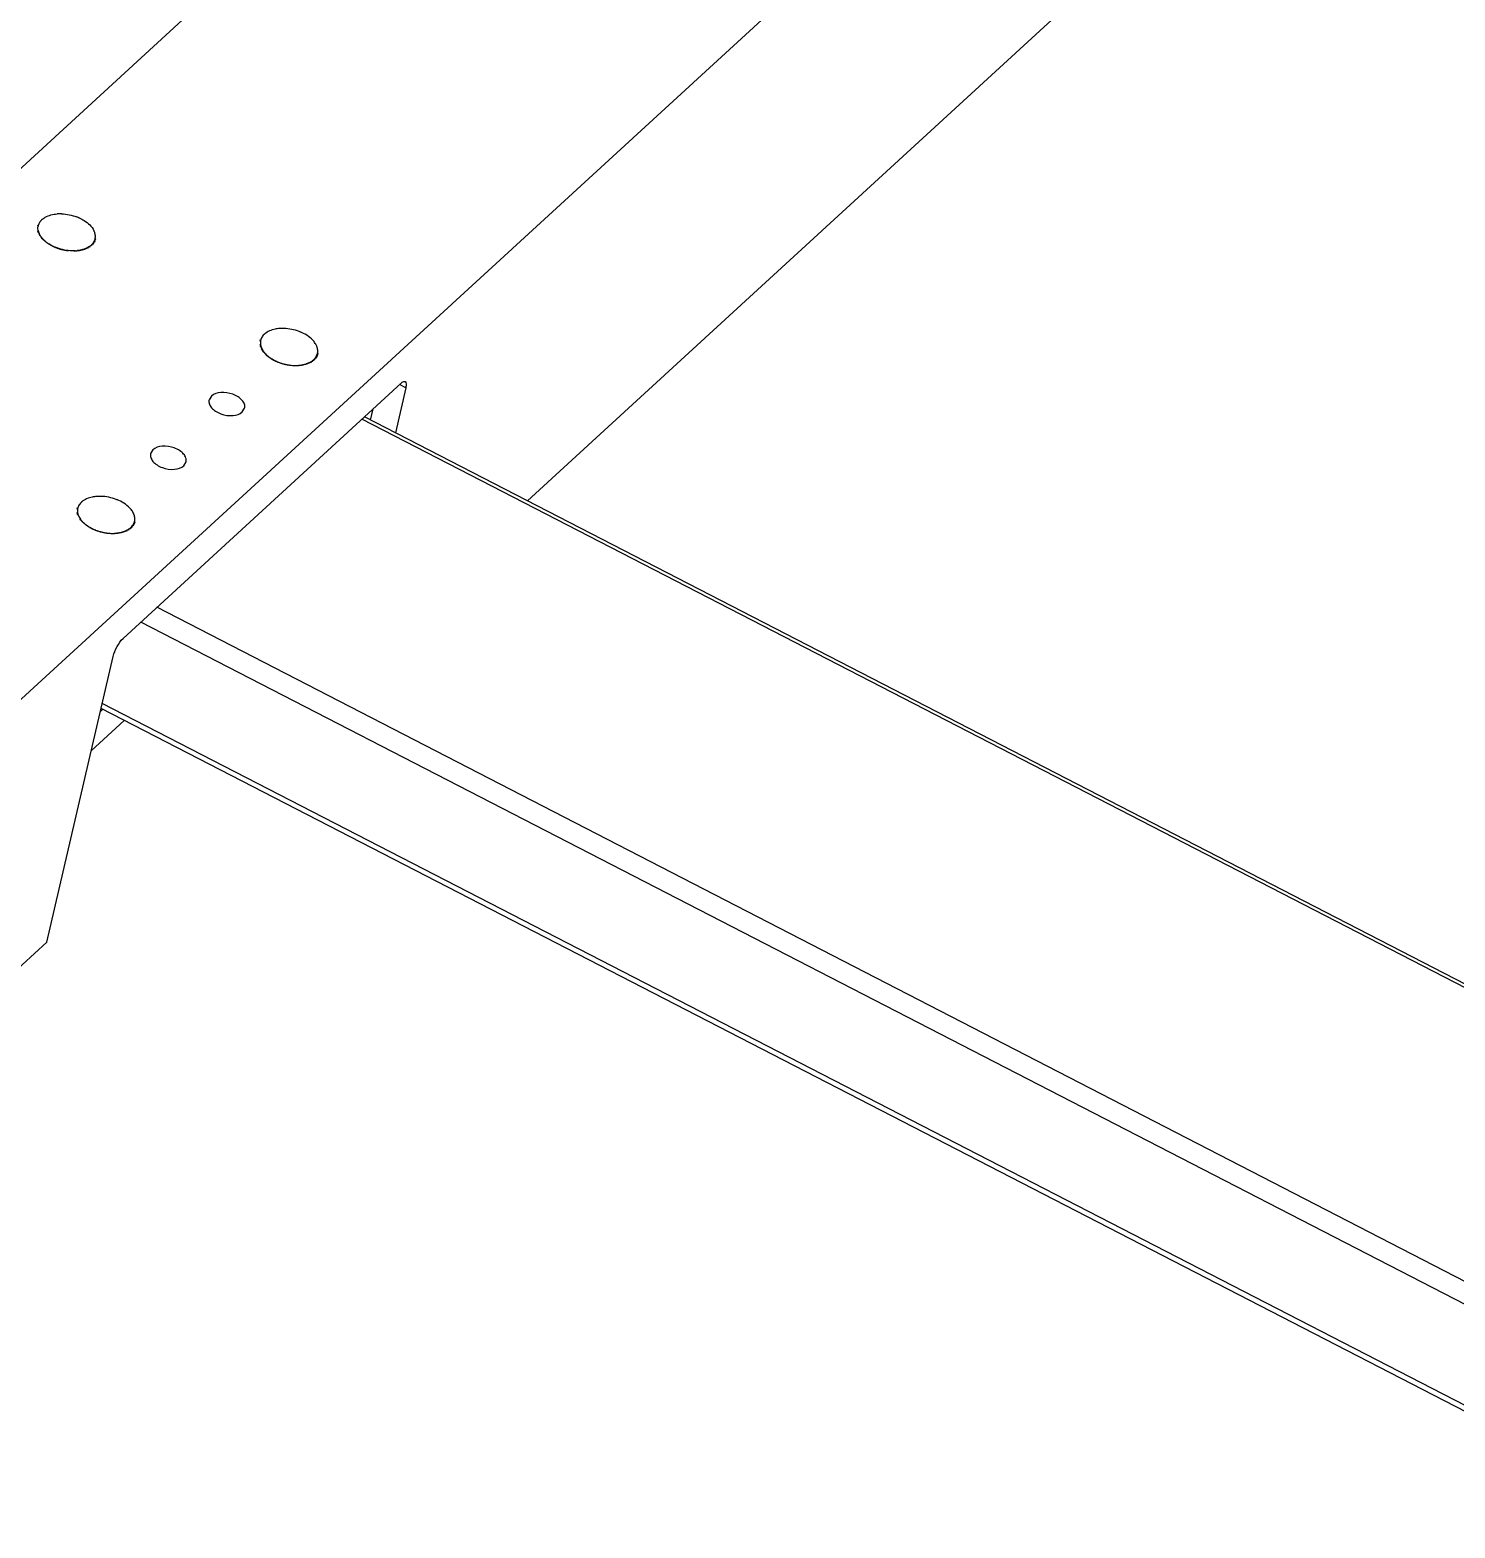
# Model space of a CAD drawing. Header units: millimetres. Extents: x 9226 to 36041, y 16031 to 21779.
# Drawn here: x 14579 to 14676.6, y 16814.9 to 16917.6 of the extents above; entities that cross this region are included whole.
import ezdxf

# ---------------------------------------------------------------- set-up
doc = ezdxf.new("R2010")
doc.units = ezdxf.units.MM
doc.layers.add('02___PRT_ALL_AXES', color=7, linetype='Continuous')

msp = doc.modelspace()

# ---------------------------------------------------------------- linework, layer by layer
at = {"color": 7, "linetype": 'Continuous'}
for p, q in [((14700.485, 17020.186), (14532.543, 16866.054)), ((14725.881, 17007.101), (14557.939, 16852.97)), ((14613.068, 16885.298), (14670.374, 16937.891)), ((14579.481, 16904.107), (14579.531, 16904.105)), ((14579.536, 16903.819), (14579.485, 16903.831)), ((14579.538, 16904.142), (14579.491, 16904.161)), ((14579.498, 16903.774), (14579.544, 16903.781)), ((14579.549, 16903.764), (14579.498, 16903.774)), ((14579.514, 16903.718), (14579.56, 16903.726)), ((14579.565, 16903.709), (14579.514, 16903.718)), ((14579.689, 16903.381), (14579.727, 16903.397)), ((14579.739, 16903.38), (14579.689, 16903.381)), ((14579.73, 16903.326), (14579.767, 16903.343)), ((14579.78, 16903.327), (14579.73, 16903.326)), ((14579.775, 16903.272), (14579.81, 16903.29)), ((14579.824, 16903.274), (14579.775, 16903.272)), ((14580.109, 16902.968), (14580.133, 16902.993)), ((14580.152, 16902.979), (14580.109, 16902.968)), ((14580.174, 16902.922), (14580.196, 16902.948)), ((14580.216, 16902.934), (14580.174, 16902.922)), ((14580.242, 16902.877), (14580.262, 16902.904)), ((14580.283, 16902.891), (14580.242, 16902.877)), ((14580.695, 16902.644), (14580.703, 16902.675)), ((14580.727, 16902.665), (14580.695, 16902.644)), ((14580.777, 16902.612), (14580.782, 16902.643)), ((14580.807, 16902.633), (14580.777, 16902.612)), ((14580.86, 16902.581), (14580.863, 16902.613)), ((14580.888, 16902.604), (14580.86, 16902.581)), ((14581.378, 16902.446), (14581.367, 16902.479)), ((14581.393, 16902.474), (14581.378, 16902.446)), ((14581.465, 16902.432), (14581.453, 16902.465)), ((14581.479, 16902.461), (14581.465, 16902.432)), ((14581.553, 16902.42), (14581.539, 16902.453)), ((14581.565, 16902.449), (14581.553, 16902.42)), ((14582.157, 16902.404), (14582.128, 16902.435)), ((14582.153, 16902.437), (14582.157, 16902.404)), ((14582.239, 16902.412), (14582.208, 16902.442)), ((14582.233, 16902.445), (14582.239, 16902.412)), ((14582.399, 16902.435), (14582.365, 16902.464)), ((14582.389, 16902.468), (14582.399, 16902.435)), ((14582.477, 16902.45), (14582.441, 16902.478)), ((14582.464, 16902.483), (14582.477, 16902.45)), ((14582.553, 16902.467), (14582.515, 16902.494)), ((14582.538, 16902.5), (14582.553, 16902.467)), ((14582.626, 16902.487), (14582.588, 16902.513)), ((14582.609, 16902.519), (14582.626, 16902.487)), ((14582.698, 16902.509), (14582.658, 16902.534)), ((14582.679, 16902.541), (14582.698, 16902.509)), ((14582.767, 16902.533), (14582.726, 16902.557)), ((14582.746, 16902.565), (14582.767, 16902.533)), ((14582.834, 16902.559), (14582.791, 16902.583)), ((14582.811, 16902.591), (14582.834, 16902.559)), ((14582.898, 16902.588), (14582.854, 16902.611)), ((14582.873, 16902.619), (14582.898, 16902.588)), ((14582.96, 16902.619), (14582.915, 16902.64)), ((14582.933, 16902.65), (14582.96, 16902.619)), ((14583.018, 16902.651), (14582.972, 16902.672)), ((14582.99, 16902.682), (14583.018, 16902.651)), ((14583.074, 16902.686), (14583.027, 16902.705)), ((14583.044, 16902.716), (14583.074, 16902.686)), ((14583.127, 16902.723), (14583.079, 16902.741)), ((14583.095, 16902.752), (14583.127, 16902.723)), ((14583.177, 16902.761), (14583.128, 16902.778)), ((14583.143, 16902.79), (14583.177, 16902.761)), ((14583.223, 16902.802), (14583.174, 16902.817)), ((14583.188, 16902.83), (14583.223, 16902.802)), ((14583.266, 16902.844), (14583.217, 16902.858)), ((14583.229, 16902.871), (14583.266, 16902.844)), ((14583.306, 16902.887), (14583.256, 16902.9)), ((14583.267, 16902.914), (14583.306, 16902.887)), ((14583.342, 16902.932), (14583.292, 16902.944)), ((14583.302, 16902.958), (14583.342, 16902.932)), ((14583.375, 16902.979), (14583.325, 16902.989)), ((14583.334, 16903.004), (14583.375, 16902.979)), ((14583.404, 16903.027), (14583.354, 16903.036)), ((14583.362, 16903.051), (14583.404, 16903.027)), ((14583.43, 16903.076), (14583.379, 16903.084)), ((14583.386, 16903.099), (14583.43, 16903.076)), ((14583.452, 16903.127), (14583.401, 16903.133)), ((14583.407, 16903.148), (14583.452, 16903.127)), ((14583.47, 16903.178), (14583.419, 16903.183)), ((14583.424, 16903.199), (14583.47, 16903.178)), ((14583.484, 16903.231), (14583.434, 16903.234)), ((14583.437, 16903.25), (14583.484, 16903.231)), ((14582.073, 16902.399), (14582.046, 16902.43)), ((14582.071, 16902.431), (14582.073, 16902.399)), ((14594.775, 16896.291), (14594.728, 16896.31)), ((14594.718, 16896.257), (14594.768, 16896.255)), ((14594.773, 16895.968), (14594.723, 16895.98)), ((14594.735, 16895.923), (14594.781, 16895.93)), ((14594.786, 16895.913), (14594.735, 16895.923)), ((14594.751, 16895.867), (14594.797, 16895.875)), ((14594.802, 16895.858), (14594.751, 16895.867)), ((14594.822, 16895.697), (14594.864, 16895.709)), ((14594.873, 16895.692), (14594.822, 16895.697)), ((14594.853, 16895.641), (14594.894, 16895.654)), ((14594.904, 16895.637), (14594.853, 16895.641)), ((14594.888, 16895.585), (14594.927, 16895.6)), ((14594.938, 16895.583), (14594.888, 16895.585)), ((14594.926, 16895.53), (14594.964, 16895.546)), ((14594.976, 16895.529), (14594.926, 16895.53)), ((14594.967, 16895.475), (14595.004, 16895.492)), ((14595.017, 16895.476), (14594.967, 16895.475)), ((14595.012, 16895.421), (14595.047, 16895.439)), ((14595.061, 16895.423), (14595.012, 16895.421)), ((14595.06, 16895.368), (14595.093, 16895.387)), ((14595.108, 16895.372), (14595.06, 16895.368)), ((14595.111, 16895.316), (14595.143, 16895.336)), ((14595.159, 16895.321), (14595.111, 16895.316)), ((14595.166, 16895.264), (14595.195, 16895.286)), ((14595.212, 16895.271), (14595.166, 16895.264)), ((14598.689, 16895.276), (14598.638, 16895.282)), ((14598.644, 16895.297), (14598.689, 16895.276)), ((14598.707, 16895.327), (14598.656, 16895.332)), ((14598.661, 16895.348), (14598.707, 16895.327)), ((14598.722, 16895.38), (14598.671, 16895.383)), ((14598.675, 16895.399), (14598.722, 16895.38)), ((14595.223, 16895.214), (14595.251, 16895.237)), ((14595.269, 16895.222), (14595.223, 16895.214)), ((14595.283, 16895.165), (14595.309, 16895.189)), ((14595.328, 16895.175), (14595.283, 16895.165)), ((14595.346, 16895.117), (14595.37, 16895.142)), ((14595.389, 16895.128), (14595.346, 16895.117)), ((14595.412, 16895.071), (14595.434, 16895.097)), ((14595.454, 16895.083), (14595.412, 16895.071)), ((14595.48, 16895.026), (14595.5, 16895.053)), ((14595.52, 16895.04), (14595.48, 16895.026)), ((14595.55, 16894.983), (14595.568, 16895.011)), ((14595.589, 16894.998), (14595.55, 16894.983)), ((14595.623, 16894.942), (14595.638, 16894.97)), ((14595.661, 16894.957), (14595.623, 16894.942)), ((14595.697, 16894.902), (14595.711, 16894.93)), ((14595.734, 16894.919), (14595.697, 16894.902)), ((14595.774, 16894.863), (14595.786, 16894.893)), ((14595.809, 16894.882), (14595.774, 16894.863)), ((14595.852, 16894.827), (14595.862, 16894.857)), ((14595.886, 16894.847), (14595.852, 16894.827)), ((14595.933, 16894.793), (14595.94, 16894.824)), ((14595.964, 16894.814), (14595.933, 16894.793)), ((14596.014, 16894.761), (14596.019, 16894.792)), ((14596.044, 16894.782), (14596.014, 16894.761)), ((14596.097, 16894.73), (14596.1, 16894.762)), ((14596.125, 16894.753), (14596.097, 16894.73)), ((14596.181, 16894.702), (14596.182, 16894.734)), ((14596.207, 16894.726), (14596.181, 16894.702)), ((14596.267, 16894.676), (14596.265, 16894.709)), ((14596.291, 16894.701), (14596.267, 16894.676)), ((14596.353, 16894.653), (14596.349, 16894.685)), ((14596.375, 16894.678), (14596.353, 16894.653)), ((14596.44, 16894.631), (14596.434, 16894.664)), ((14596.46, 16894.658), (14596.44, 16894.631)), ((14596.527, 16894.612), (14596.519, 16894.645)), ((14596.545, 16894.639), (14596.527, 16894.612)), ((14596.615, 16894.595), (14596.604, 16894.628)), ((14596.631, 16894.623), (14596.615, 16894.595)), ((14596.703, 16894.581), (14596.69, 16894.614)), ((14596.716, 16894.61), (14596.703, 16894.581)), ((14596.791, 16894.569), (14596.776, 16894.602)), ((14596.802, 16894.598), (14596.791, 16894.569)), ((14597.31, 16894.548), (14597.283, 16894.579)), ((14597.308, 16894.581), (14597.31, 16894.548)), ((14597.394, 16894.554), (14597.365, 16894.584)), ((14597.39, 16894.586), (14597.394, 16894.554)), ((14597.476, 16894.561), (14597.446, 16894.591)), ((14597.47, 16894.594), (14597.476, 16894.561)), ((14597.636, 16894.584), (14597.602, 16894.613)), ((14597.626, 16894.617), (14597.636, 16894.584)), ((14597.714, 16894.599), (14597.678, 16894.627)), ((14597.701, 16894.632), (14597.714, 16894.599)), ((14597.79, 16894.616), (14597.753, 16894.643)), ((14597.775, 16894.649), (14597.79, 16894.616)), ((14597.863, 16894.636), (14597.825, 16894.662)), ((14597.847, 16894.668), (14597.863, 16894.636)), ((14597.935, 16894.658), (14597.895, 16894.683)), ((14597.916, 16894.69), (14597.935, 16894.658)), ((14598.004, 16894.682), (14597.963, 16894.707)), ((14597.983, 16894.714), (14598.004, 16894.682)), ((14598.071, 16894.708), (14598.028, 16894.732)), ((14598.048, 16894.74), (14598.071, 16894.708)), ((14598.135, 16894.737), (14598.091, 16894.76)), ((14598.11, 16894.769), (14598.135, 16894.737)), ((14598.197, 16894.768), (14598.152, 16894.789)), ((14598.17, 16894.799), (14598.197, 16894.768)), ((14598.256, 16894.8), (14598.21, 16894.821)), ((14598.227, 16894.831), (14598.256, 16894.8)), ((14598.311, 16894.835), (14598.264, 16894.854)), ((14598.281, 16894.865), (14598.311, 16894.835)), ((14598.364, 16894.872), (14598.316, 16894.89)), ((14598.332, 16894.901), (14598.364, 16894.872)), ((14598.414, 16894.91), (14598.365, 16894.927)), ((14598.38, 16894.939), (14598.414, 16894.91)), ((14598.46, 16894.951), (14598.411, 16894.966)), ((14598.425, 16894.979), (14598.46, 16894.951)), ((14598.504, 16894.993), (14598.454, 16895.007)), ((14598.466, 16895.02), (14598.504, 16894.993)), ((14598.543, 16895.036), (14598.493, 16895.049)), ((14598.505, 16895.063), (14598.543, 16895.036)), ((14598.58, 16895.081), (14598.529, 16895.093)), ((14598.54, 16895.107), (14598.58, 16895.081)), ((14598.612, 16895.128), (14598.562, 16895.138)), ((14598.571, 16895.153), (14598.612, 16895.128)), ((14598.642, 16895.176), (14598.591, 16895.185)), ((14598.599, 16895.2), (14598.642, 16895.176)), ((14598.667, 16895.225), (14598.616, 16895.233)), ((14598.623, 16895.248), (14598.667, 16895.225)), ((14604.4, 16893.357), (14585.35, 16875.873)), ((14604.722, 16893.044), (14604.297, 16893.263)), ((14604.722, 16893.044), (14604.009, 16889.966)), ((14602.316, 16890.838), (14602.494, 16891.608)), ((15054.896, 16657.648), (14601.893, 16891.056)), ((14582.185, 16884.754), (14582.235, 16884.752)), ((14582.24, 16884.466), (14582.19, 16884.478)), ((14582.242, 16884.788), (14582.195, 16884.808)), ((14582.202, 16884.421), (14582.248, 16884.428)), ((14582.253, 16884.411), (14582.202, 16884.421)), ((14582.218, 16884.364), (14582.264, 16884.372)), ((14582.269, 16884.355), (14582.218, 16884.364)), ((14582.393, 16884.027), (14582.431, 16884.043)), ((14582.443, 16884.027), (14582.393, 16884.027)), ((14582.434, 16883.973), (14582.471, 16883.99)), ((14582.484, 16883.974), (14582.434, 16883.973)), ((14582.479, 16883.919), (14582.514, 16883.937)), ((14582.528, 16883.921), (14582.479, 16883.919)), ((14582.813, 16883.615), (14582.837, 16883.64)), ((14582.856, 16883.626), (14582.813, 16883.615)), ((14582.879, 16883.569), (14582.901, 16883.595)), ((14582.921, 16883.581), (14582.879, 16883.569)), ((14582.947, 16883.524), (14582.967, 16883.551)), ((14582.987, 16883.537), (14582.947, 16883.524)), ((14583.4, 16883.291), (14583.407, 16883.321)), ((14583.431, 16883.311), (14583.4, 16883.291)), ((14583.481, 16883.258), (14583.486, 16883.289)), ((14583.511, 16883.28), (14583.481, 16883.258)), ((14583.564, 16883.228), (14583.567, 16883.26)), ((14583.592, 16883.251), (14583.564, 16883.228)), ((14584.082, 16883.093), (14584.071, 16883.126)), ((14584.098, 16883.121), (14584.082, 16883.093)), ((14584.17, 16883.079), (14584.157, 16883.111)), ((14584.183, 16883.107), (14584.17, 16883.079)), ((14584.258, 16883.067), (14584.243, 16883.099)), ((14584.269, 16883.096), (14584.258, 16883.067)), ((14584.777, 16883.046), (14584.75, 16883.077)), ((14584.775, 16883.078), (14584.777, 16883.046)), ((14584.861, 16883.051), (14584.832, 16883.082)), ((14584.857, 16883.084), (14584.861, 16883.051)), ((14584.943, 16883.059), (14584.913, 16883.089)), ((14584.937, 16883.092), (14584.943, 16883.059)), ((14585.103, 16883.082), (14585.069, 16883.11)), ((14585.093, 16883.114), (14585.103, 16883.082)), ((14585.181, 16883.097), (14585.145, 16883.125)), ((14585.168, 16883.129), (14585.181, 16883.097)), ((14585.257, 16883.114), (14585.22, 16883.141)), ((14585.242, 16883.147), (14585.257, 16883.114)), ((14585.33, 16883.133), (14585.292, 16883.16)), ((14585.314, 16883.166), (14585.33, 16883.133)), ((14585.402, 16883.155), (14585.362, 16883.181)), ((14585.383, 16883.188), (14585.402, 16883.155)), ((14585.471, 16883.18), (14585.43, 16883.204)), ((14585.45, 16883.212), (14585.471, 16883.18)), ((14585.538, 16883.206), (14585.495, 16883.23)), ((14585.515, 16883.238), (14585.538, 16883.206)), ((14585.602, 16883.235), (14585.558, 16883.257)), ((14585.577, 16883.266), (14585.602, 16883.235)), ((14585.664, 16883.265), (14585.619, 16883.287)), ((14585.637, 16883.296), (14585.664, 16883.265)), ((14585.723, 16883.298), (14585.677, 16883.319)), ((14585.694, 16883.329), (14585.723, 16883.298)), ((14585.778, 16883.333), (14585.731, 16883.352)), ((14585.748, 16883.363), (14585.778, 16883.333)), ((14585.831, 16883.37), (14585.783, 16883.388)), ((14585.799, 16883.399), (14585.831, 16883.37)), ((14585.881, 16883.408), (14585.832, 16883.425)), ((14585.847, 16883.437), (14585.881, 16883.408)), ((14585.927, 16883.448), (14585.878, 16883.464)), ((14585.892, 16883.476), (14585.927, 16883.448)), ((14585.971, 16883.49), (14585.921, 16883.505)), ((14585.933, 16883.518), (14585.971, 16883.49)), ((14586.01, 16883.534), (14585.96, 16883.547)), ((14585.972, 16883.56), (14586.01, 16883.534)), ((14586.047, 16883.579), (14585.996, 16883.591)), ((14586.007, 16883.605), (14586.047, 16883.579)), ((14586.079, 16883.626), (14586.029, 16883.636)), ((14586.038, 16883.65), (14586.079, 16883.626)), ((14586.109, 16883.674), (14586.058, 16883.683)), ((14586.066, 16883.697), (14586.109, 16883.674)), ((14586.134, 16883.723), (14586.083, 16883.731)), ((14586.09, 16883.746), (14586.134, 16883.723)), ((14586.156, 16883.773), (14586.105, 16883.78)), ((14586.111, 16883.795), (14586.156, 16883.773)), ((14586.174, 16883.825), (14586.123, 16883.83)), ((14586.128, 16883.845), (14586.174, 16883.825)), ((14586.189, 16883.877), (14586.138, 16883.881)), ((14586.142, 16883.897), (14586.189, 16883.877)), ((15039.573, 16643.585), (14586.57, 16876.993)), ((14580.136, 16855.074), (14584.669, 16874.64)), ((14583.946, 16871.013), (14583.797, 16870.876)), ((15034.456, 16638.889), (14583.841, 16871.067)), ((15034.74, 16639.15), (14583.925, 16871.43)), ((14585.433, 16870.247), (14583.17, 16868.169)), ((14552.564, 16829.769), (14580.136, 16855.074))]:
    msp.add_line(p, q, dxfattribs=at)
for centre, radius, start, end in [((14580.261, 16903.98), 0.741, 167.39907, 170.24393), ((14580.41, 16903.991), 0.891, 191.1388, 193.6548), ((14580.459, 16904.004), 0.941, 194.75208, 197.1773), ((14580.514, 16904.021), 0.999, 198.23312, 200.564), ((14580.574, 16904.044), 1.064, 201.57731, 203.81247), ((14580.64, 16904.074), 1.135, 204.78312, 206.923), ((14580.709, 16904.11), 1.214, 207.85159, 209.89813), ((14580.783, 16904.153), 1.299, 210.78581, 212.74209), ((14580.859, 16904.203), 1.39, 213.59045, 215.46038), ((14580.937, 16904.259), 1.486, 216.27134, 218.0594), ((14581.016, 16904.323), 1.588, 218.83504, 220.54607), ((14581.096, 16904.392), 1.694, 221.28861, 222.92761), ((14581.176, 16904.467), 1.803, 223.63931, 225.21135), ((14581.255, 16904.547), 1.915, 225.89445, 227.40453), ((14581.331, 16904.631), 2.029, 228.06123, 229.51425), ((14581.405, 16904.719), 2.144, 230.1467, 231.54736), ((14581.476, 16904.809), 2.259, 232.15761, 233.51046), ((14581.543, 16904.901), 2.372, 234.10047, 235.4098), ((14581.606, 16904.993), 2.483, 235.98145, 237.25138), ((14581.664, 16905.084), 2.591, 237.80643, 239.04084), ((14581.717, 16905.173), 2.695, 239.58098, 240.78356), ((14581.764, 16905.259), 2.793, 241.31037, 242.48463), ((14581.806, 16905.34), 2.885, 242.99963, 244.14887), ((14581.843, 16905.416), 2.969, 244.6535, 245.7809), ((14581.874, 16905.485), 3.045, 246.27653, 247.38511), ((14581.899, 16905.547), 3.112, 247.87305, 248.96571), ((14581.919, 16905.6), 3.169, 249.44721, 250.52675), ((14581.935, 16905.644), 3.215, 251.00305, 252.07217), ((14581.945, 16905.678), 3.25, 252.54443, 253.60577), ((14581.952, 16905.701), 3.274, 254.07516, 255.1313), ((14581.955, 16905.713), 3.287, 255.59896, 256.65245), ((14581.955, 16905.713), 3.287, 257.1195, 258.17287), ((14581.953, 16905.702), 3.276, 258.64043, 259.69622), ((14581.949, 16905.68), 3.253, 260.1654, 261.22615), ((14581.944, 16905.646), 3.219, 261.6981, 262.7664), ((14581.938, 16905.601), 3.173, 263.24227, 264.32073), ((14581.931, 16905.132), 2.704, 272.97002, 274.16985), ((14581.939, 16905.029), 2.601, 274.70869, 275.94001), ((14581.951, 16904.922), 2.494, 276.49362, 277.76011), ((14581.966, 16904.813), 2.383, 278.33015, 279.63568), ((14581.986, 16904.701), 2.269, 280.22392, 281.57257), ((14582.01, 16904.589), 2.155, 282.18088, 283.57694), ((14582.037, 16904.477), 2.04, 284.20726, 285.65525), ((14582.069, 16904.368), 1.926, 286.30963, 287.81424), ((14582.104, 16904.261), 1.813, 288.49481, 290.06092), ((14582.142, 16904.158), 1.704, 290.76989, 292.4025), ((14582.183, 16904.06), 1.598, 293.1421, 294.84626), ((14582.226, 16903.968), 1.496, 295.61876, 297.39951), ((14582.272, 16903.882), 1.399, 298.20711, 300.06929), ((14582.318, 16903.803), 1.307, 300.91412, 302.86226), ((14582.365, 16903.732), 1.222, 303.74624, 305.78431), ((14582.412, 16903.668), 1.142, 306.70906, 308.84023), ((14582.447, 16903.624), 1.086, 309.81424, 310.54904), ((14582.463, 16903.606), 1.062, 310.5463, 312.03796), ((14582.502, 16903.564), 1.004, 313.04266, 315.36473), ((14582.544, 16903.523), 0.946, 316.41666, 318.83329), ((14582.583, 16903.49), 0.895, 319.92681, 322.43464), ((14582.618, 16903.463), 0.851, 323.56778, 326.16102), ((14582.648, 16903.443), 0.814, 327.33063, 330.00087), ((14582.674, 16903.429), 0.785, 331.20261, 333.93875), ((14582.694, 16903.419), 0.763, 335.1671, 337.95551), ((14582.707, 16903.414), 0.749, 339.20387, 342.02877), ((14582.714, 16903.412), 0.741, 343.28967, 346.13368), ((14582.715, 16903.411), 0.741, 347.39907, 350.24393), ((14581.927, 16905.23), 2.802, 271.27256, 272.44436), ((14595.498, 16896.129), 0.741, 167.39907, 170.24393), ((14595.647, 16896.14), 0.891, 191.1388, 193.6548), ((14595.696, 16896.153), 0.941, 194.75208, 197.1773), ((14595.751, 16896.17), 0.999, 198.23312, 200.564), ((14595.811, 16896.194), 1.064, 201.57731, 203.81247), ((14595.877, 16896.223), 1.135, 204.78312, 206.923), ((14595.946, 16896.259), 1.214, 207.85159, 209.89813), ((14596.02, 16896.302), 1.299, 210.78581, 212.74209), ((14596.096, 16896.352), 1.39, 213.59045, 215.46038), ((14596.174, 16896.409), 1.486, 216.27134, 218.0594), ((14596.254, 16896.472), 1.588, 218.83504, 220.54607), ((14596.334, 16896.541), 1.694, 221.28861, 222.92761), ((14596.413, 16896.616), 1.803, 223.63931, 225.21135), ((14596.492, 16896.696), 1.915, 225.89445, 227.40453), ((14596.568, 16896.78), 2.029, 228.06123, 229.51425), ((14597.931, 16895.568), 0.763, 335.1671, 337.95551), ((14597.944, 16895.563), 0.749, 339.20387, 342.02877), ((14597.952, 16895.561), 0.741, 343.28967, 346.13368), ((14597.952, 16895.561), 0.741, 347.39907, 350.24393), ((14596.642, 16896.868), 2.144, 230.1467, 231.54736), ((14596.713, 16896.958), 2.259, 232.15761, 233.51046), ((14596.78, 16897.05), 2.372, 234.10047, 235.4098), ((14596.843, 16897.142), 2.483, 235.98145, 237.25138), ((14596.901, 16897.233), 2.591, 237.80643, 239.04084), ((14596.954, 16897.322), 2.695, 239.58098, 240.78356), ((14597.001, 16897.408), 2.793, 241.31037, 242.48463), ((14597.043, 16897.489), 2.885, 242.99963, 244.14887), ((14597.08, 16897.565), 2.969, 244.6535, 245.7809), ((14597.111, 16897.634), 3.045, 246.27653, 247.38511), ((14597.136, 16897.696), 3.112, 247.87305, 248.96571), ((14597.156, 16897.749), 3.169, 249.44721, 250.52675), ((14597.172, 16897.793), 3.215, 251.00305, 252.07217), ((14597.182, 16897.827), 3.25, 252.54443, 253.60577), ((14597.189, 16897.85), 3.274, 254.07516, 255.1313), ((14597.192, 16897.862), 3.287, 255.59896, 256.65245), ((14597.192, 16897.862), 3.287, 257.1195, 258.17287), ((14597.19, 16897.851), 3.276, 258.64043, 259.69622), ((14597.186, 16897.829), 3.253, 260.1654, 261.22615), ((14597.181, 16897.795), 3.219, 261.6981, 262.7664), ((14597.176, 16897.75), 3.173, 263.24227, 264.32073), ((14597.164, 16897.379), 2.802, 271.27256, 272.44436), ((14597.168, 16897.281), 2.704, 272.97002, 274.16985), ((14597.176, 16897.178), 2.601, 274.70869, 275.94001), ((14597.188, 16897.072), 2.494, 276.49362, 277.76011), ((14597.204, 16896.962), 2.383, 278.33015, 279.63568), ((14597.223, 16896.85), 2.269, 280.22392, 281.57257), ((14597.247, 16896.738), 2.155, 282.18088, 283.57694), ((14597.274, 16896.626), 2.04, 284.20726, 285.65525), ((14597.306, 16896.517), 1.926, 286.30963, 287.81424), ((14597.341, 16896.41), 1.813, 288.49481, 290.06092), ((14597.379, 16896.307), 1.704, 290.76989, 292.4025), ((14597.42, 16896.209), 1.598, 293.1421, 294.84626), ((14597.464, 16896.117), 1.496, 295.61876, 297.39951), ((14597.509, 16896.031), 1.399, 298.20711, 300.06929), ((14597.555, 16895.952), 1.307, 300.91412, 302.86226), ((14597.602, 16895.881), 1.222, 303.74624, 305.78431), ((14597.649, 16895.817), 1.142, 306.70906, 308.84023), ((14597.685, 16895.773), 1.086, 309.81424, 310.54904), ((14597.7, 16895.755), 1.062, 310.5463, 312.03796), ((14597.739, 16895.713), 1.004, 313.04266, 315.36473), ((14597.781, 16895.672), 0.946, 316.41666, 318.83329), ((14597.82, 16895.639), 0.895, 319.92681, 322.43464), ((14597.855, 16895.612), 0.851, 323.56778, 326.16102), ((14597.885, 16895.592), 0.814, 327.33063, 330.00087), ((14597.911, 16895.578), 0.785, 331.20261, 333.93875), ((14582.965, 16884.627), 0.741, 167.39907, 170.24393), ((14583.114, 16884.638), 0.891, 191.1388, 193.6548), ((14583.163, 16884.65), 0.941, 194.75208, 197.1773), ((14583.218, 16884.668), 0.999, 198.23312, 200.564), ((14583.278, 16884.691), 1.064, 201.57731, 203.81247), ((14583.344, 16884.721), 1.135, 204.78312, 206.923), ((14583.413, 16884.757), 1.214, 207.85159, 209.89813), ((14583.487, 16884.8), 1.299, 210.78581, 212.74209), ((14583.563, 16884.85), 1.39, 213.59045, 215.46038), ((14583.641, 16884.906), 1.486, 216.27134, 218.0594), ((14583.721, 16884.969), 1.588, 218.83504, 220.54607), ((14583.801, 16885.039), 1.694, 221.28861, 222.92761), ((14583.88, 16885.114), 1.803, 223.63931, 225.21135), ((14583.959, 16885.194), 1.915, 225.89445, 227.40453), ((14584.035, 16885.278), 2.029, 228.06123, 229.51425), ((14584.109, 16885.366), 2.144, 230.1467, 231.54736), ((14584.18, 16885.456), 2.259, 232.15761, 233.51046), ((14584.247, 16885.547), 2.372, 234.10047, 235.4098), ((14584.31, 16885.639), 2.483, 235.98145, 237.25138), ((14584.368, 16885.73), 2.591, 237.80643, 239.04084), ((14584.421, 16885.819), 2.695, 239.58098, 240.78356), ((14584.468, 16885.905), 2.793, 241.31037, 242.48463), ((14584.51, 16885.987), 2.885, 242.99963, 244.14887), ((14584.547, 16886.063), 2.969, 244.6535, 245.7809), ((14584.578, 16886.132), 3.045, 246.27653, 247.38511), ((14584.603, 16886.194), 3.112, 247.87305, 248.96571), ((14584.623, 16886.247), 3.169, 249.44721, 250.52675), ((14584.639, 16886.291), 3.215, 251.00305, 252.07217), ((14584.649, 16886.325), 3.25, 252.54443, 253.60577), ((14584.656, 16886.348), 3.274, 254.07516, 255.1313), ((14584.659, 16886.36), 3.287, 255.59896, 256.65245), ((14584.659, 16886.36), 3.287, 257.1195, 258.17287), ((14584.657, 16886.349), 3.276, 258.64043, 259.69622), ((14584.653, 16886.326), 3.253, 260.1654, 261.22615), ((14584.648, 16886.292), 3.219, 261.6981, 262.7664), ((14584.643, 16886.247), 3.173, 263.24227, 264.32073), ((14584.631, 16885.876), 2.802, 271.27256, 272.44436), ((14584.635, 16885.779), 2.704, 272.97002, 274.16985), ((14584.643, 16885.676), 2.601, 274.70869, 275.94001), ((14584.655, 16885.569), 2.494, 276.49362, 277.76011), ((14584.671, 16885.459), 2.383, 278.33015, 279.63568), ((14584.69, 16885.348), 2.269, 280.22392, 281.57257), ((14584.714, 16885.235), 2.155, 282.18088, 283.57694), ((14584.741, 16885.124), 2.04, 284.20726, 285.65525), ((14584.773, 16885.014), 1.926, 286.30963, 287.81424), ((14584.808, 16884.908), 1.813, 288.49481, 290.06092), ((14584.846, 16884.805), 1.704, 290.76989, 292.4025), ((14584.887, 16884.707), 1.598, 293.1421, 294.84626), ((14584.931, 16884.615), 1.496, 295.61876, 297.39951), ((14584.976, 16884.529), 1.399, 298.20711, 300.06929), ((14585.022, 16884.45), 1.307, 300.91412, 302.86226), ((14585.069, 16884.379), 1.222, 303.74624, 305.78431), ((14585.116, 16884.315), 1.142, 306.70906, 308.84023), ((14585.152, 16884.271), 1.086, 309.81424, 310.54904), ((14585.167, 16884.253), 1.062, 310.5463, 312.03796), ((14585.206, 16884.21), 1.004, 313.04266, 315.36473), ((14585.248, 16884.17), 0.946, 316.41666, 318.83329), ((14585.287, 16884.136), 0.895, 319.92681, 322.43464), ((14585.322, 16884.11), 0.851, 323.56778, 326.16102), ((14585.352, 16884.09), 0.814, 327.33063, 330.00087), ((14585.378, 16884.076), 0.785, 331.20261, 333.93875), ((14585.398, 16884.066), 0.763, 335.1671, 337.95551), ((14585.411, 16884.061), 0.749, 339.20387, 342.02877), ((14585.419, 16884.058), 0.741, 343.28967, 346.13368), ((14585.419, 16884.058), 0.741, 347.39907, 350.24393)]:
    msp.add_arc(centre, radius, start, end, dxfattribs=at)
for points, knots in [([(14604.4, 16893.357), (14604.426, 16893.381), (14604.501, 16893.444), (14604.619, 16893.503), (14604.679, 16893.473)], [0, 0, 0, 0, 0.3478604, 1, 1, 1, 1]), ([(14604.679, 16893.473), (14604.726, 16893.448), (14604.774, 16893.276), (14604.743, 16893.137), (14604.722, 16893.044)], [0, 0, 0, 0, 0.3592392, 1, 1, 1, 1]), ([(14584.669, 16874.64), (14584.724, 16874.879), (14584.917, 16875.316), (14585.181, 16875.719), (14585.35, 16875.873)], [0, 0, 0, 0, 0.5171676, 1, 1, 1, 1])]:
    msp.add_open_spline(points, degree=3, knots=knots, dxfattribs=at)
at = {"layer": '02___PRT_ALL_AXES', "color": 7, "linetype": 'Continuous'}
for p, q in [((14591.406, 16892.479), (14591.246, 16892.216)), ((14593.522, 16891.389), (14593.682, 16891.652)), ((15054.715, 16657.482), (14601.712, 16890.89)), ((14587.395, 16888.798), (14587.235, 16888.535)), ((14589.511, 16887.708), (14589.671, 16887.971)), ((15040.678, 16644.599), (14587.675, 16878.008))]:
    msp.add_line(p, q, dxfattribs=at)
for centre, radius, start, end in [((14580.435, 16903.867), 0.95, 134.25168, 140.14615), ((14580.472, 16903.83), 1.002, 132.54084, 134.28656), ((14580.496, 16903.804), 1.037, 130.7735, 132.53842), ((14581.051, 16902.129), 2.834, 88.13942, 94.35974), ((14581.085, 16901.866), 3.089, 67.48636, 69.20645), ((14581.105, 16901.915), 3.035, 65.80155, 67.48699), ((14580.257, 16903.981), 0.737, 166.95367, 169.87361), ((14580.255, 16903.981), 0.735, 162.61873, 166.95188), ((14580.441, 16903.999), 0.923, 194.22151, 196.13763), ((14580.264, 16903.978), 0.744, 158.5839, 162.60872), ((14580.287, 16903.969), 0.769, 153.258, 158.57124), ((14580.321, 16903.952), 0.807, 147.92593, 153.25041), ((14580.356, 16903.93), 0.848, 144.01445, 147.9328), ((14580.389, 16903.906), 0.889, 140.17362, 144.0125), ((14582.363, 16903.33), 1.106, 22.72281, 25.94473), ((14582.439, 16903.361), 1.024, 18.48957, 22.73353), ((14582.515, 16903.387), 0.943, 14.24445, 18.48566), ((14582.573, 16903.402), 0.884, 10.227, 14.23279), ((14582.614, 16903.409), 0.842, 6.27083, 10.22308), ((14582.648, 16903.413), 0.808, 2.21818, 6.26788), ((14580.919, 16904.245), 1.463, 215.12845, 218.45793), ((14580.989, 16904.3), 1.553, 218.44234, 219.9234), ((14581.523, 16904.872), 2.338, 233.36725, 235.42406), ((14581.582, 16904.958), 2.441, 235.4225, 237.05137), ((14581.934, 16905.098), 2.67, 273.0236, 274.70886), ((14581.942, 16904.997), 2.569, 274.70899, 276.57748), ((14582.117, 16904.223), 1.773, 288.65159, 290.81393), ((14582.152, 16904.129), 1.673, 290.81339, 293.34279), ((14582.474, 16903.594), 1.046, 310.03823, 312.53211), ((14582.714, 16903.412), 0.742, 339.38551, 342.61215), ((14582.721, 16903.41), 0.735, 342.61873, 346.95188), ((14582.718, 16903.411), 0.737, 346.9539, 350.09443), ((14582.712, 16903.412), 0.743, 350.09456, 352.76051), ((14582.688, 16903.414), 0.768, 352.81356, 2.24375), ((14595.494, 16896.13), 0.737, 166.95367, 169.87361), ((14595.492, 16896.13), 0.735, 162.61873, 166.95188), ((14595.501, 16896.128), 0.744, 158.5839, 162.60872), ((14595.524, 16896.118), 0.769, 153.258, 158.57124), ((14595.71, 16895.979), 1.002, 132.54084, 134.28656), ((14595.733, 16895.953), 1.037, 130.7735, 132.53842), ((14596.288, 16894.278), 2.834, 88.13942, 94.35974), ((14596.322, 16894.015), 3.089, 67.48636, 69.20645), ((14596.342, 16894.064), 3.035, 65.80155, 67.48699), ((14595.678, 16896.148), 0.923, 194.22151, 196.13763), ((14596.149, 16896.389), 1.455, 215.12265, 217.97451), ((14596.219, 16896.443), 1.543, 217.96821, 219.92707), ((14597.6, 16895.479), 1.106, 22.72281, 25.94473), ((14597.676, 16895.51), 1.024, 18.48957, 22.73353), ((14597.951, 16895.561), 0.742, 339.38551, 342.61215), ((14597.736, 16895.531), 0.96, 16.14065, 18.46716), ((14597.772, 16895.541), 0.923, 14.22151, 16.13763), ((14597.958, 16895.559), 0.735, 342.61873, 346.95188), ((14597.81, 16895.551), 0.884, 10.227, 14.23279), ((14597.955, 16895.56), 0.737, 346.9539, 350.09443), ((14597.851, 16895.558), 0.842, 6.27083, 10.22308), ((14597.95, 16895.561), 0.743, 350.09456, 352.76051), ((14597.925, 16895.563), 0.768, 352.81356, 2.24375), ((14597.885, 16895.562), 0.808, 2.21818, 6.26788), ((14596.761, 16897.021), 2.338, 233.36725, 235.42406), ((14596.82, 16897.107), 2.441, 235.4225, 237.05137), ((14597.171, 16897.248), 2.67, 273.0236, 274.70886), ((14597.179, 16897.147), 2.569, 274.70899, 276.57748), ((14597.354, 16896.372), 1.773, 288.65159, 290.81393), ((14597.389, 16896.278), 1.673, 290.81339, 293.34279), ((14597.711, 16895.743), 1.046, 310.03823, 312.53211), ((14583.177, 16884.476), 1.002, 132.54084, 134.28656), ((14583.2, 16884.451), 1.037, 130.7735, 132.53842), ((14583.755, 16882.776), 2.834, 88.13942, 94.35974), ((14583.789, 16882.512), 3.089, 67.48636, 69.20645), ((14583.809, 16882.562), 3.035, 65.80155, 67.48699), ((14582.961, 16884.628), 0.737, 166.95367, 169.87361), ((14582.959, 16884.628), 0.735, 162.61873, 166.95188), ((14583.145, 16884.646), 0.923, 194.22151, 196.13763), ((14582.968, 16884.625), 0.744, 158.5839, 162.60872), ((14582.991, 16884.616), 0.769, 153.258, 158.57124), ((14583.616, 16884.887), 1.455, 215.12265, 217.97451), ((14583.686, 16884.941), 1.543, 217.96821, 219.92707), ((14585.067, 16883.977), 1.106, 22.72281, 25.94473), ((14585.143, 16884.008), 1.024, 18.48957, 22.73353), ((14585.203, 16884.029), 0.96, 16.14065, 18.46716), ((14585.239, 16884.039), 0.923, 14.22151, 16.13763), ((14585.277, 16884.048), 0.884, 10.227, 14.23279), ((14585.318, 16884.056), 0.842, 6.27083, 10.22308), ((14585.417, 16884.058), 0.743, 350.09456, 352.76051), ((14585.392, 16884.061), 0.768, 352.81356, 2.24375), ((14585.352, 16884.06), 0.808, 2.21818, 6.26788), ((14584.228, 16885.519), 2.338, 233.36725, 235.42406), ((14584.287, 16885.604), 2.441, 235.4225, 237.05137), ((14584.638, 16885.745), 2.67, 273.0236, 274.70886), ((14584.646, 16885.644), 2.569, 274.70899, 276.57748), ((14584.821, 16884.869), 1.773, 288.65159, 290.81393), ((14584.856, 16884.776), 1.673, 290.81339, 293.34279), ((14585.178, 16884.241), 1.046, 310.03823, 312.53211), ((14585.418, 16884.059), 0.742, 339.38551, 342.61215), ((14585.425, 16884.057), 0.735, 342.61873, 346.95188), ((14585.422, 16884.057), 0.737, 346.9539, 350.09443)]:
    msp.add_arc(centre, radius, start, end, dxfattribs=at)
for points, knots in [([(14579.819, 16904.589), (14579.88, 16904.642), (14580.182, 16904.848), (14580.553, 16904.934), (14580.835, 16904.955)], [0, 0, 0, 0, 0.2216363, 1, 1, 1, 1]), ([(14582.349, 16904.684), (14582.465, 16904.632), (14582.859, 16904.425), (14583.216, 16904.103), (14583.357, 16903.814)], [0, 0, 0, 0, 0.2816296, 1, 1, 1, 1]), ([(14579.722, 16903.403), (14579.703, 16903.43), (14579.634, 16903.536), (14579.58, 16903.653), (14579.555, 16903.743)], [0, 0, 0, 0, 0.2634372, 1, 1, 1, 1]), ([(14580.129, 16902.996), (14580.097, 16903.02), (14579.979, 16903.113), (14579.87, 16903.219), (14579.798, 16903.304)], [0, 0, 0, 0, 0.2613325, 1, 1, 1, 1]), ([(14582.075, 16902.432), (14581.961, 16902.426), (14581.496, 16902.43), (14581.032, 16902.538), (14580.708, 16902.672)], [0, 0, 0, 0, 0.2446381, 1, 1, 1, 1]), ([(14582.684, 16902.543), (14582.649, 16902.531), (14582.503, 16902.486), (14582.352, 16902.459), (14582.237, 16902.445)], [0, 0, 0, 0, 0.2402518, 1, 1, 1, 1]), ([(14583.147, 16902.793), (14583.123, 16902.774), (14583.021, 16902.695), (14582.906, 16902.632), (14582.815, 16902.593)], [0, 0, 0, 0, 0.2372807, 1, 1, 1, 1]), ([(14583.408, 16903.151), (14583.373, 16903.059), (14583.3, 16902.942), (14583.207, 16902.847), (14583.181, 16902.823)], [0, 0, 0, 0, 0.7386698, 1, 1, 1, 1]), ([(14596.073, 16897.105), (14595.971, 16897.097), (14595.613, 16897.048), (14595.254, 16896.909), (14595.056, 16896.738)], [0, 0, 0, 0, 0.2800492, 1, 1, 1, 1]), ([(14598.594, 16895.963), (14598.551, 16896.051), (14598.302, 16896.43), (14597.906, 16896.689), (14597.587, 16896.833)], [0, 0, 0, 0, 0.2191289, 1, 1, 1, 1]), ([(14594.792, 16895.892), (14594.8, 16895.863), (14594.841, 16895.743), (14594.904, 16895.631), (14594.959, 16895.552)], [0, 0, 0, 0, 0.2379656, 1, 1, 1, 1]), ([(14595.036, 16895.453), (14595.059, 16895.425), (14595.159, 16895.313), (14595.274, 16895.214), (14595.366, 16895.145)], [0, 0, 0, 0, 0.2387928, 1, 1, 1, 1]), ([(14598.418, 16894.972), (14598.444, 16894.996), (14598.538, 16895.091), (14598.61, 16895.208), (14598.645, 16895.3)], [0, 0, 0, 0, 0.2613302, 1, 1, 1, 1]), ([(14595.945, 16894.821), (14596.27, 16894.687), (14596.733, 16894.579), (14597.198, 16894.575), (14597.312, 16894.581)], [0, 0, 0, 0, 0.7553619, 1, 1, 1, 1]), ([(14597.474, 16894.594), (14597.513, 16894.599), (14597.664, 16894.62), (14597.814, 16894.656), (14597.921, 16894.692)], [0, 0, 0, 0, 0.2597263, 1, 1, 1, 1]), ([(14598.052, 16894.742), (14598.083, 16894.756), (14598.201, 16894.811), (14598.311, 16894.881), (14598.384, 16894.942)], [0, 0, 0, 0, 0.2634313, 1, 1, 1, 1]), ([(14591.246, 16892.216), (14591.226, 16892.13), (14591.241, 16891.928), (14591.413, 16891.656), (14591.694, 16891.423), (14592.182, 16891.189), (14592.827, 16891.086), (14593.355, 16891.235), (14593.522, 16891.389)], [0, 0, 0, 0, 0.0928439, 0.2005706, 0.3279391, 0.470691, 0.7623219, 1, 1, 1, 1]), ([(14593.682, 16891.652), (14593.702, 16891.738), (14593.686, 16891.94), (14593.515, 16892.212), (14593.234, 16892.445), (14592.746, 16892.679), (14592.101, 16892.782), (14591.573, 16892.633), (14591.406, 16892.479)], [0, 0, 0, 0, 0.0928439, 0.2005706, 0.3279391, 0.470691, 0.7623219, 1, 1, 1, 1]), ([(14587.235, 16888.535), (14587.215, 16888.449), (14587.231, 16888.247), (14587.402, 16887.975), (14587.683, 16887.742), (14588.171, 16887.508), (14588.816, 16887.405), (14589.344, 16887.554), (14589.511, 16887.708)], [0, 0, 0, 0, 0.0928439, 0.2005706, 0.3279391, 0.470691, 0.7623219, 1, 1, 1, 1]), ([(14589.671, 16887.971), (14589.691, 16888.058), (14589.676, 16888.26), (14589.504, 16888.531), (14589.223, 16888.764), (14588.735, 16888.998), (14588.09, 16889.101), (14587.562, 16888.952), (14587.395, 16888.798)], [0, 0, 0, 0, 0.0928439, 0.2005706, 0.3279391, 0.470691, 0.7623219, 1, 1, 1, 1]), ([(14583.54, 16885.602), (14583.438, 16885.594), (14583.08, 16885.546), (14582.721, 16885.407), (14582.523, 16885.236)], [0, 0, 0, 0, 0.2800492, 1, 1, 1, 1]), ([(14586.061, 16884.46), (14586.018, 16884.549), (14585.77, 16884.927), (14585.373, 16885.187), (14585.054, 16885.331)], [0, 0, 0, 0, 0.2191289, 1, 1, 1, 1]), ([(14582.259, 16884.389), (14582.267, 16884.36), (14582.308, 16884.241), (14582.371, 16884.129), (14582.426, 16884.05)], [0, 0, 0, 0, 0.2379656, 1, 1, 1, 1]), ([(14582.503, 16883.951), (14582.526, 16883.923), (14582.626, 16883.811), (14582.741, 16883.712), (14582.833, 16883.643)], [0, 0, 0, 0, 0.2387928, 1, 1, 1, 1]), ([(14583.412, 16883.319), (14583.737, 16883.185), (14584.2, 16883.077), (14584.665, 16883.072), (14584.779, 16883.078)], [0, 0, 0, 0, 0.7553619, 1, 1, 1, 1]), ([(14584.941, 16883.092), (14584.98, 16883.097), (14585.131, 16883.118), (14585.281, 16883.153), (14585.388, 16883.189)], [0, 0, 0, 0, 0.2597263, 1, 1, 1, 1]), ([(14585.519, 16883.24), (14585.55, 16883.253), (14585.668, 16883.308), (14585.778, 16883.379), (14585.851, 16883.44)], [0, 0, 0, 0, 0.2634313, 1, 1, 1, 1]), ([(14585.885, 16883.47), (14585.911, 16883.494), (14586.005, 16883.589), (14586.077, 16883.706), (14586.112, 16883.798)], [0, 0, 0, 0, 0.2613302, 1, 1, 1, 1])]:
    msp.add_open_spline(points, degree=3, knots=knots, dxfattribs=at)
for points in [[(14581.143, 16904.962), (14581.496, 16904.951), (14581.851, 16904.879), (14582.181, 16904.753)], [(14579.546, 16903.772), (14579.519, 16903.882), (14579.512, 16903.999), (14579.532, 16904.11)], [(14580.708, 16902.672), (14580.551, 16902.738), (14580.398, 16902.816), (14580.255, 16902.909)], [(14595.01, 16896.696), (14594.941, 16896.629), (14594.881, 16896.55), (14594.838, 16896.464)], [(14597.418, 16896.902), (14597.088, 16897.028), (14596.733, 16897.1), (14596.38, 16897.111)], [(14594.769, 16896.259), (14594.749, 16896.148), (14594.756, 16896.031), (14594.784, 16895.922)], [(14595.492, 16895.058), (14595.635, 16894.965), (14595.788, 16894.887), (14595.945, 16894.821)], [(14582.477, 16885.194), (14582.408, 16885.127), (14582.348, 16885.048), (14582.305, 16884.962)], [(14584.885, 16885.4), (14584.555, 16885.525), (14584.2, 16885.598), (14583.847, 16885.609)], [(14582.236, 16884.757), (14582.216, 16884.646), (14582.223, 16884.528), (14582.251, 16884.419)], [(14582.959, 16883.556), (14583.102, 16883.463), (14583.255, 16883.384), (14583.412, 16883.319)]]:
    msp.add_open_spline(points, degree=3, dxfattribs=at)

doc.saveas('drawing.dxf')
